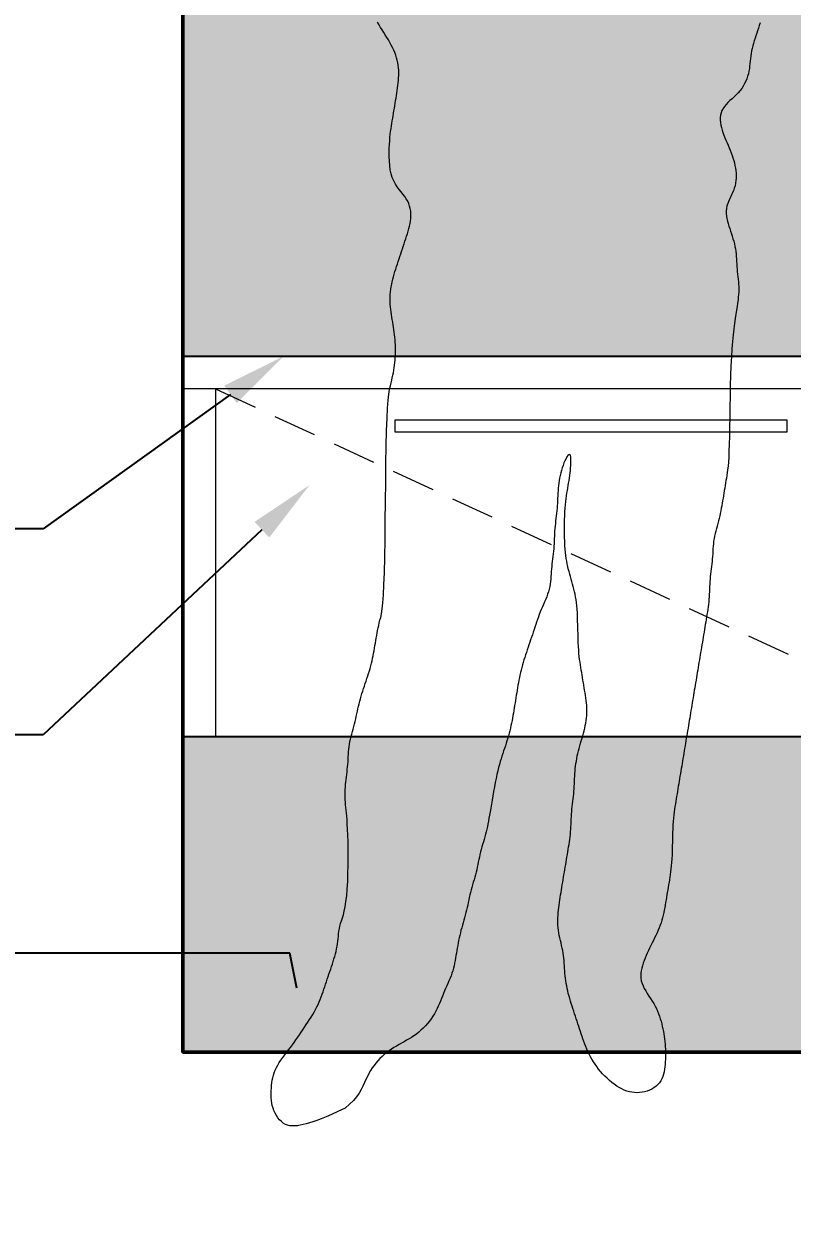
# Model space of a CAD drawing. Header units: inches. Extents: x -3027 to 6920, y -6604 to 320.
# Drawn here: x 791.7 to 827, y -4807.3 to -4752.7 of the extents above; entities that cross this region are included whole.
import ezdxf
from ezdxf import colors
from ezdxf.entities.mleader import LeaderData, LeaderLine
from ezdxf.math import Vec2, Vec3

# ---------------------------------------------------------------- set-up
doc = ezdxf.new("R2010")
doc.units = ezdxf.units.IN
doc.header["$LTSCALE"] = 4
doc.header["$MEASUREMENT"] = 0
doc.linetypes.add('DASHED', pattern=[0.75, 0.5, -0.25])
for name, color, linetype, lineweight in [('A-ELEV-2', 5, 'CONTINUOUS', 25), ('A-ELEV-3', 8, 'CONTINUOUS', 15), ('A-ELEV-4', 9, 'CONTINUOUS', 9), ('A-ELEV-BYND', 9, 'DASHED', 9), ('A-ELEV-CUT', 3, 'CONTINUOUS', 50), ('A-NOTE-REF', 8, 'CONTINUOUS', 15), ('A-RCP-HTCH', 9, 'CONTINUOUS', 9)]:
    doc.layers.add(name, color=color, linetype=linetype, lineweight=lineweight)
doc.styles.add('ANNOT-SM', font='swisse.ttf', dxfattribs={"width": 0.9, "height": 0.078125})

# ---------------------------------------------------------------- blocks, each defined once
blk = doc.blocks.new('*U167')
at = {"layer": 'A-ELEV-4'}
for points in [[(-5.799, -2.577), (-6.127, -2.737), (-6.416, -2.871), (-6.67, -2.983), (-6.894, -3.074), (-7.093, -3.148), (-7.271, -3.209), (-7.433, -3.258), (-7.583, -3.3), (-7.725, -3.336), (-7.859, -3.366), (-7.988, -3.387), (-8.109, -3.4), (-8.225, -3.401), (-8.335, -3.391), (-8.44, -3.366), (-8.539, -3.326), (-8.634, -3.269), (-8.723, -3.198), (-8.805, -3.114), (-8.882, -3.019), (-8.951, -2.916), (-9.012, -2.806), (-9.064, -2.692), (-9.108, -2.577), (-9.142, -2.46), (-9.167, -2.344), (-9.185, -2.228), (-9.195, -2.112), (-9.2, -1.995), (-9.199, -1.879), (-9.194, -1.763), (-9.185, -1.647), (-9.174, -1.531), (-9.16, -1.414), (-9.141, -1.298), (-9.118, -1.182), (-9.088, -1.066), (-9.051, -0.949), (-9.006, -0.833), (-8.953, -0.717), (-8.89, -0.601), (-8.819, -0.485), (-8.742, -0.368), (-8.659, -0.252), (-8.572, -0.136), (-8.484, -0.02), (-8.395, 0.097), (-8.307, 0.213), (-8.22, 0.329), (-8.136, 0.445), (-8.054, 0.561), (-7.974, 0.678), (-7.894, 0.794), (-7.816, 0.91), (-7.738, 1.026), (-7.66, 1.143), (-7.583, 1.259), (-7.506, 1.375), (-7.43, 1.491), (-7.356, 1.607), (-7.285, 1.724), (-7.217, 1.84), (-7.152, 1.956), (-7.091, 2.072), (-7.036, 2.189), (-6.984, 2.305), (-6.936, 2.421), (-6.891, 2.537), (-6.849, 2.654), (-6.808, 2.77), (-6.768, 2.886), (-6.73, 3.002), (-6.691, 3.118), (-6.652, 3.235), (-6.613, 3.351), (-6.574, 3.467), (-6.536, 3.583), (-6.497, 3.7), (-6.458, 3.816), (-6.419, 3.932), (-6.381, 4.048), (-6.343, 4.164), (-6.306, 4.281), (-6.271, 4.397), (-6.238, 4.513), (-6.208, 4.629), (-6.183, 4.746), (-6.161, 4.862), (-6.144, 4.978), (-6.13, 5.094), (-6.118, 5.21), (-6.106, 5.327), (-6.093, 5.443), (-6.077, 5.559), (-6.057, 5.675), (-6.032, 5.792), (-5.999, 5.909), (-5.961, 6.031), (-5.92, 6.165), (-5.876, 6.315), (-5.833, 6.486), (-5.792, 6.685), (-5.754, 6.917), (-5.721, 7.186), (-5.696, 7.497), (-5.677, 7.84), (-5.664, 8.205), (-5.657, 8.581), (-5.654, 8.957), (-5.656, 9.322), (-5.661, 9.665), (-5.67, 9.976), (-5.68, 10.245), (-5.693, 10.477), (-5.707, 10.676), (-5.721, 10.847), (-5.736, 10.997), (-5.75, 11.131), (-5.762, 11.253), (-5.773, 11.37), (-5.782, 11.487), (-5.788, 11.603), (-5.791, 11.719), (-5.792, 11.835), (-5.791, 11.952), (-5.788, 12.068), (-5.782, 12.184), (-5.773, 12.3), (-5.762, 12.416), (-5.75, 12.533), (-5.736, 12.649), (-5.721, 12.765), (-5.707, 12.881), (-5.693, 12.998), (-5.68, 13.114), (-5.67, 13.23), (-5.661, 13.346), (-5.654, 13.462), (-5.647, 13.579), (-5.641, 13.695), (-5.633, 13.811), (-5.622, 13.927), (-5.609, 14.044), (-5.592, 14.16), (-5.57, 14.276), (-5.545, 14.392), (-5.516, 14.508), (-5.485, 14.625), (-5.453, 14.741), (-5.421, 14.857), (-5.39, 14.973), (-5.359, 15.09), (-5.331, 15.206), (-5.305, 15.322), (-5.28, 15.438), (-5.256, 15.555), (-5.232, 15.671), (-5.207, 15.787), (-5.181, 15.903), (-5.153, 16.019), (-5.122, 16.136), (-5.09, 16.252), (-5.056, 16.368), (-5.02, 16.484), (-4.983, 16.601), (-4.945, 16.717), (-4.907, 16.833), (-4.868, 16.949), (-4.829, 17.065), (-4.791, 17.182), (-4.753, 17.298), (-4.716, 17.414), (-4.681, 17.53), (-4.646, 17.647), (-4.614, 17.763), (-4.584, 17.879), (-4.556, 17.995), (-4.53, 18.111), (-4.506, 18.228), (-4.484, 18.344), (-4.462, 18.46), (-4.442, 18.576), (-4.422, 18.693), (-4.403, 18.809), (-4.383, 18.925), (-4.364, 19.041), (-4.343, 19.157), (-4.322, 19.274), (-4.3, 19.39), (-4.276, 19.506), (-4.25, 19.622), (-4.222, 19.739), (-4.192, 19.858), (-4.16, 19.993), (-4.128, 20.161), (-4.096, 20.378), (-4.065, 20.66), (-4.037, 21.024), (-4.011, 21.487), (-3.989, 22.063), (-3.972, 22.762), (-3.959, 23.56), (-3.947, 24.422), (-3.938, 25.317), (-3.928, 26.213), (-3.917, 27.075), (-3.903, 27.873), (-3.886, 28.572), (-3.864, 29.148), (-3.839, 29.611), (-3.81, 29.975), (-3.779, 30.257), (-3.747, 30.474), (-3.715, 30.642), (-3.683, 30.777), (-3.653, 30.896), (-3.625, 31.012), (-3.6, 31.129), (-3.577, 31.245), (-3.556, 31.361), (-3.538, 31.477), (-3.522, 31.594), (-3.509, 31.71), (-3.498, 31.826), (-3.49, 31.942), (-3.484, 32.059), (-3.48, 32.175), (-3.479, 32.291), (-3.48, 32.407), (-3.484, 32.523), (-3.49, 32.64), (-3.498, 32.756), (-3.509, 32.872), (-3.522, 32.988), (-3.537, 33.105), (-3.553, 33.221), (-3.571, 33.337), (-3.589, 33.453), (-3.608, 33.569), (-3.627, 33.686), (-3.647, 33.802), (-3.665, 33.918), (-3.683, 34.034), (-3.698, 34.151), (-3.712, 34.267), (-3.722, 34.383), (-3.728, 34.499), (-3.731, 34.615), (-3.728, 34.732), (-3.721, 34.848), (-3.71, 34.964), (-3.695, 35.08), (-3.676, 35.197), (-3.654, 35.313), (-3.629, 35.429), (-3.601, 35.545), (-3.571, 35.661), (-3.539, 35.778), (-3.505, 35.894), (-3.469, 36.01), (-3.432, 36.126), (-3.394, 36.243), (-3.356, 36.359), (-3.317, 36.475), (-3.278, 36.591), (-3.24, 36.708), (-3.201, 36.824), (-3.162, 36.94), (-3.123, 37.056), (-3.084, 37.172), (-3.046, 37.289), (-3.007, 37.405), (-2.968, 37.521), (-2.931, 37.637), (-2.895, 37.754), (-2.861, 37.87), (-2.832, 37.986), (-2.807, 38.102), (-2.787, 38.218), (-2.774, 38.335), (-2.768, 38.451), (-2.77, 38.567), (-2.781, 38.682), (-2.8, 38.796), (-2.829, 38.909), (-2.869, 39.021), (-2.919, 39.131), (-2.981, 39.239), (-3.054, 39.344), (-3.137, 39.45), (-3.224, 39.558), (-3.314, 39.671), (-3.402, 39.792), (-3.486, 39.921), (-3.562, 40.064), (-3.627, 40.22), (-3.678, 40.393), (-3.717, 40.578), (-3.743, 40.773), (-3.76, 40.972), (-3.768, 41.173), (-3.769, 41.371), (-3.765, 41.563), (-3.757, 41.744), (-3.746, 41.911), (-3.733, 42.066), (-3.718, 42.21), (-3.702, 42.344), (-3.684, 42.472), (-3.666, 42.594), (-3.647, 42.712), (-3.627, 42.829), (-3.608, 42.945), (-3.589, 43.061), (-3.569, 43.177), (-3.55, 43.294), (-3.53, 43.41), (-3.511, 43.526), (-3.492, 43.642), (-3.472, 43.759), (-3.453, 43.875), (-3.434, 43.991), (-3.415, 44.107), (-3.398, 44.223), (-3.382, 44.34), (-3.367, 44.456), (-3.354, 44.572), (-3.343, 44.688), (-3.335, 44.805), (-3.329, 44.921), (-3.328, 45.037), (-3.33, 45.153), (-3.337, 45.269), (-3.35, 45.386), (-3.369, 45.502), (-3.395, 45.618), (-3.427, 45.734), (-3.467, 45.851), (-3.512, 45.967), (-3.563, 46.083), (-3.618, 46.199), (-3.678, 46.315), (-3.742, 46.432), (-3.808, 46.548), (-3.877, 46.664), (-3.948, 46.78), (-4.02, 46.897), (-4.093, 47.013), (-4.165, 47.129), (-4.237, 47.245), (-4.308, 47.361)], [(13.273, 47.342), (13.238, 47.215), (13.201, 47.093), (13.163, 46.974), (13.125, 46.858), (13.086, 46.742), (13.048, 46.625), (13.011, 46.509), (12.976, 46.393), (12.943, 46.277), (12.914, 46.161), (12.888, 46.044), (12.866, 45.928), (12.849, 45.812), (12.835, 45.696), (12.823, 45.579), (12.811, 45.463), (12.798, 45.347), (12.783, 45.231), (12.763, 45.114), (12.737, 44.998), (12.704, 44.882), (12.664, 44.767), (12.617, 44.652), (12.562, 44.54), (12.501, 44.43), (12.432, 44.323), (12.355, 44.219), (12.272, 44.12), (12.181, 44.025), (12.086, 43.934), (11.989, 43.846), (11.894, 43.759), (11.801, 43.671), (11.715, 43.583), (11.639, 43.492), (11.574, 43.397), (11.523, 43.298), (11.485, 43.194), (11.46, 43.087), (11.448, 42.977), (11.446, 42.865), (11.454, 42.75), (11.471, 42.635), (11.496, 42.519), (11.529, 42.403), (11.567, 42.286), (11.611, 42.17), (11.658, 42.054), (11.707, 41.938), (11.758, 41.821), (11.809, 41.705), (11.858, 41.589), (11.905, 41.473), (11.95, 41.357), (11.991, 41.24), (12.029, 41.124), (12.064, 41.008), (12.094, 40.892), (12.121, 40.775), (12.142, 40.659), (12.159, 40.543), (12.171, 40.427), (12.176, 40.31), (12.175, 40.194), (12.166, 40.078), (12.15, 39.962), (12.125, 39.846), (12.091, 39.729), (12.048, 39.613), (11.998, 39.497), (11.944, 39.381), (11.89, 39.264), (11.839, 39.148), (11.793, 39.032), (11.755, 38.916), (11.729, 38.8), (11.716, 38.683), (11.717, 38.567), (11.728, 38.451), (11.748, 38.335), (11.776, 38.218), (11.809, 38.102), (11.845, 37.986), (11.884, 37.87), (11.923, 37.754), (11.961, 37.637), (11.997, 37.521), (12.032, 37.405), (12.065, 37.289), (12.095, 37.172), (12.121, 37.056), (12.142, 36.94), (12.159, 36.824), (12.173, 36.708), (12.183, 36.591), (12.191, 36.475), (12.198, 36.359), (12.204, 36.243), (12.211, 36.126), (12.22, 36.01), (12.231, 35.894), (12.243, 35.778), (12.256, 35.661), (12.268, 35.545), (12.28, 35.429), (12.289, 35.313), (12.295, 35.197), (12.297, 35.08), (12.295, 34.964), (12.288, 34.845), (12.277, 34.721), (12.262, 34.59), (12.243, 34.449), (12.221, 34.296), (12.196, 34.128), (12.168, 33.944), (12.138, 33.74), (12.106, 33.515), (12.074, 33.265), (12.042, 32.988), (12.011, 32.683), (11.983, 32.346), (11.957, 31.975), (11.936, 31.568), (11.918, 31.124), (11.905, 30.654), (11.895, 30.169), (11.887, 29.682), (11.88, 29.205), (11.874, 28.749), (11.867, 28.328), (11.858, 27.952), (11.847, 27.631), (11.834, 27.361), (11.819, 27.135), (11.803, 26.945), (11.786, 26.784), (11.767, 26.644), (11.748, 26.52), (11.729, 26.402), (11.709, 26.286), (11.69, 26.17), (11.671, 26.054), (11.651, 25.937), (11.632, 25.821), (11.612, 25.705), (11.593, 25.589), (11.574, 25.472), (11.554, 25.356), (11.534, 25.24), (11.514, 25.124), (11.493, 25.008), (11.47, 24.891), (11.446, 24.775), (11.421, 24.659), (11.393, 24.543), (11.363, 24.426), (11.331, 24.31), (11.299, 24.194), (11.267, 24.078), (11.236, 23.961), (11.207, 23.845), (11.182, 23.729), (11.16, 23.613), (11.143, 23.497), (11.13, 23.38), (11.12, 23.264), (11.112, 23.148), (11.105, 23.032), (11.098, 22.915), (11.091, 22.799), (11.082, 22.683), (11.072, 22.567), (11.059, 22.451), (11.045, 22.334), (11.031, 22.218), (11.016, 22.102), (11.002, 21.986), (10.99, 21.869), (10.979, 21.753), (10.97, 21.637), (10.964, 21.521), (10.958, 21.405), (10.953, 21.288), (10.948, 21.172), (10.943, 21.056), (10.936, 20.94), (10.927, 20.823), (10.916, 20.707), (10.903, 20.591), (10.889, 20.475), (10.872, 20.358), (10.855, 20.242), (10.836, 20.126), (10.817, 20.01), (10.798, 19.894), (10.779, 19.777), (10.759, 19.661), (10.74, 19.545), (10.721, 19.429), (10.701, 19.312), (10.682, 19.196), (10.662, 19.08), (10.643, 18.964), (10.624, 18.848), (10.604, 18.731), (10.585, 18.615), (10.565, 18.499), (10.546, 18.383), (10.527, 18.266), (10.507, 18.15), (10.488, 18.034), (10.468, 17.918), (10.449, 17.802), (10.43, 17.685), (10.41, 17.569), (10.391, 17.453), (10.371, 17.337), (10.352, 17.22), (10.333, 17.104), (10.313, 16.988), (10.294, 16.872), (10.275, 16.756), (10.255, 16.639), (10.236, 16.523), (10.216, 16.407), (10.197, 16.291), (10.178, 16.174), (10.158, 16.058), (10.139, 15.942), (10.119, 15.826), (10.1, 15.709), (10.081, 15.593), (10.061, 15.477), (10.042, 15.361), (10.022, 15.245), (10.003, 15.128), (9.984, 15.012), (9.964, 14.896), (9.945, 14.78), (9.926, 14.663), (9.906, 14.547), (9.887, 14.431), (9.867, 14.315), (9.848, 14.199), (9.829, 14.082), (9.809, 13.966), (9.79, 13.85), (9.77, 13.734), (9.751, 13.617), (9.732, 13.501), (9.712, 13.385), (9.693, 13.269), (9.673, 13.153), (9.654, 13.036), (9.635, 12.92), (9.615, 12.804), (9.596, 12.688), (9.577, 12.571), (9.557, 12.455), (9.538, 12.339), (9.518, 12.223), (9.499, 12.107), (9.48, 11.99), (9.46, 11.874), (9.441, 11.758), (9.421, 11.642), (9.402, 11.525), (9.383, 11.409), (9.364, 11.291), (9.345, 11.169), (9.328, 11.041), (9.311, 10.906), (9.297, 10.763), (9.284, 10.608), (9.273, 10.441), (9.264, 10.26), (9.257, 10.068), (9.252, 9.869), (9.247, 9.666), (9.242, 9.463), (9.236, 9.264), (9.23, 9.072), (9.221, 8.891), (9.21, 8.724), (9.197, 8.569), (9.182, 8.425), (9.166, 8.29), (9.149, 8.163), (9.13, 8.041), (9.111, 7.923), (9.092, 7.806), (9.072, 7.69), (9.053, 7.574), (9.034, 7.457), (9.014, 7.341), (8.995, 7.225), (8.975, 7.109), (8.956, 6.993), (8.937, 6.876), (8.917, 6.76), (8.897, 6.644), (8.876, 6.528), (8.853, 6.411), (8.827, 6.295), (8.799, 6.179), (8.766, 6.063), (8.73, 5.947), (8.689, 5.83), (8.643, 5.714), (8.594, 5.598), (8.542, 5.482), (8.488, 5.365), (8.432, 5.249), (8.374, 5.133), (8.316, 5.017), (8.258, 4.901), (8.201, 4.784), (8.144, 4.668), (8.09, 4.552), (8.038, 4.436), (7.989, 4.319), (7.944, 4.203), (7.903, 4.087), (7.866, 3.971), (7.836, 3.855), (7.814, 3.738), (7.799, 3.622), (7.795, 3.506), (7.801, 3.39), (7.819, 3.273), (7.851, 3.157), (7.897, 3.041), (7.954, 2.925), (8.02, 2.808), (8.093, 2.692), (8.17, 2.576), (8.247, 2.46), (8.323, 2.344), (8.394, 2.227), (8.458, 2.111), (8.516, 1.995), (8.567, 1.879), (8.614, 1.762), (8.655, 1.646), (8.692, 1.53), (8.725, 1.414), (8.756, 1.298), (8.784, 1.181), (8.809, 1.065), (8.832, 0.949), (8.853, 0.833), (8.871, 0.716), (8.887, 0.6), (8.9, 0.484), (8.911, 0.368), (8.919, 0.252), (8.925, 0.135), (8.929, 0.019), (8.93, -0.097), (8.929, -0.213), (8.925, -0.33), (8.919, -0.446), (8.911, -0.562), (8.9, -0.678), (8.885, -0.793), (8.865, -0.907), (8.84, -1.017), (8.807, -1.124), (8.765, -1.227), (8.714, -1.324), (8.652, -1.414), (8.579, -1.498), (8.494, -1.574), (8.401, -1.642), (8.3, -1.702), (8.193, -1.753), (8.082, -1.796), (7.967, -1.829), (7.851, -1.853), (7.735, -1.868), (7.618, -1.873), (7.502, -1.868), (7.386, -1.853), (7.269, -1.829), (7.153, -1.795), (7.037, -1.752), (6.92, -1.698), (6.804, -1.636), (6.688, -1.564), (6.574, -1.485), (6.461, -1.398), (6.351, -1.306), (6.244, -1.208), (6.141, -1.106), (6.041, -1.001), (5.947, -0.893), (5.857, -0.784), (5.772, -0.672), (5.692, -0.559), (5.617, -0.444), (5.547, -0.329), (5.481, -0.213), (5.421, -0.097), (5.365, 0.019), (5.313, 0.135), (5.265, 0.252), (5.22, 0.368), (5.178, 0.484), (5.137, 0.6), (5.098, 0.716), (5.059, 0.833), (5.02, 0.949), (4.981, 1.065), (4.943, 1.181), (4.904, 1.298), (4.865, 1.414), (4.826, 1.53), (4.787, 1.646), (4.749, 1.762), (4.71, 1.879), (4.672, 1.995), (4.634, 2.111), (4.597, 2.227), (4.561, 2.344), (4.527, 2.46), (4.495, 2.576), (4.464, 2.692), (4.436, 2.808), (4.411, 2.925), (4.388, 3.041), (4.367, 3.157), (4.349, 3.273), (4.333, 3.39), (4.32, 3.506), (4.309, 3.622), (4.301, 3.738), (4.293, 3.855), (4.287, 3.971), (4.28, 4.087), (4.272, 4.203), (4.262, 4.319), (4.249, 4.436), (4.232, 4.552), (4.21, 4.668), (4.185, 4.784), (4.157, 4.901), (4.128, 5.017), (4.099, 5.133), (4.072, 5.249), (4.046, 5.365), (4.025, 5.482), (4.008, 5.598), (3.995, 5.714), (3.987, 5.83), (3.983, 5.947), (3.982, 6.063), (3.985, 6.179), (3.991, 6.295), (3.999, 6.411), (4.01, 6.528), (4.023, 6.644), (4.038, 6.76), (4.054, 6.876), (4.071, 6.993), (4.09, 7.109), (4.109, 7.225), (4.128, 7.341), (4.148, 7.457), (4.167, 7.574), (4.186, 7.69), (4.206, 7.806), (4.225, 7.922), (4.245, 8.039), (4.264, 8.155), (4.283, 8.271), (4.303, 8.387), (4.322, 8.504), (4.342, 8.62), (4.361, 8.736), (4.38, 8.852), (4.4, 8.968), (4.419, 9.085), (4.438, 9.201), (4.458, 9.317), (4.477, 9.433), (4.495, 9.55), (4.513, 9.666), (4.529, 9.782), (4.544, 9.898), (4.557, 10.014), (4.568, 10.131), (4.576, 10.247), (4.583, 10.363), (4.589, 10.479), (4.594, 10.596), (4.599, 10.712), (4.604, 10.828), (4.611, 10.944), (4.619, 11.06), (4.63, 11.177), (4.643, 11.293), (4.657, 11.409), (4.671, 11.525), (4.686, 11.642), (4.699, 11.758), (4.712, 11.874), (4.723, 11.99), (4.731, 12.107), (4.738, 12.223), (4.744, 12.339), (4.749, 12.455), (4.754, 12.571), (4.759, 12.688), (4.766, 12.804), (4.775, 12.92), (4.785, 13.036), (4.799, 13.153), (4.815, 13.269), (4.833, 13.385), (4.853, 13.501), (4.876, 13.617), (4.902, 13.734), (4.93, 13.85), (4.96, 13.966), (4.992, 14.082), (5.025, 14.199), (5.059, 14.315), (5.093, 14.431), (5.126, 14.547), (5.158, 14.663), (5.188, 14.78), (5.216, 14.896), (5.241, 15.012), (5.263, 15.128), (5.282, 15.245), (5.297, 15.361), (5.308, 15.477), (5.315, 15.593), (5.317, 15.709), (5.315, 15.826), (5.309, 15.942), (5.298, 16.058), (5.285, 16.174), (5.269, 16.291), (5.252, 16.407), (5.233, 16.523), (5.214, 16.639), (5.195, 16.756), (5.175, 16.872), (5.156, 16.988), (5.136, 17.104), (5.117, 17.22), (5.098, 17.337), (5.078, 17.453), (5.059, 17.569), (5.04, 17.686), (5.021, 17.804), (5.002, 17.926), (4.985, 18.053), (4.968, 18.188), (4.953, 18.332), (4.941, 18.486), (4.93, 18.654), (4.921, 18.835), (4.914, 19.027), (4.909, 19.226), (4.904, 19.429), (4.899, 19.631), (4.893, 19.831), (4.887, 20.023), (4.878, 20.204), (4.867, 20.371), (4.854, 20.526), (4.838, 20.669), (4.82, 20.804), (4.799, 20.931), (4.776, 21.053), (4.751, 21.172), (4.723, 21.288), (4.693, 21.405), (4.661, 21.521), (4.627, 21.637), (4.594, 21.753), (4.56, 21.869), (4.527, 21.986), (4.495, 22.102), (4.464, 22.218), (4.436, 22.335), (4.411, 22.453), (4.388, 22.575), (4.367, 22.702), (4.349, 22.837), (4.333, 22.981), (4.32, 23.135), (4.309, 23.303), (4.301, 23.484), (4.295, 23.676), (4.291, 23.875), (4.29, 24.078), (4.291, 24.28), (4.295, 24.48), (4.301, 24.672), (4.309, 24.853), (4.32, 25.02), (4.333, 25.175), (4.348, 25.318), (4.364, 25.453), (4.382, 25.58), (4.4, 25.702), (4.419, 25.821), (4.438, 25.937), (4.458, 26.054), (4.477, 26.17), (4.495, 26.286), (4.513, 26.402), (4.529, 26.518), (4.544, 26.635), (4.557, 26.751), (4.568, 26.867), (4.576, 26.983), (4.581, 27.095), (4.583, 27.199), (4.581, 27.293), (4.573, 27.373), (4.56, 27.434), (4.542, 27.473), (4.516, 27.487), (4.484, 27.473), (4.445, 27.434), (4.403, 27.373), (4.358, 27.293), (4.311, 27.199), (4.265, 27.095), (4.221, 26.983), (4.18, 26.867), (4.144, 26.751), (4.112, 26.635), (4.084, 26.518), (4.06, 26.402), (4.04, 26.286), (4.024, 26.17), (4.01, 26.054), (3.999, 25.937), (3.99, 25.821), (3.984, 25.705), (3.978, 25.589), (3.973, 25.472), (3.968, 25.356), (3.963, 25.24), (3.956, 25.124), (3.947, 25.008), (3.936, 24.891), (3.924, 24.775), (3.91, 24.659), (3.896, 24.543), (3.881, 24.426), (3.867, 24.31), (3.855, 24.194), (3.844, 24.078), (3.835, 23.961), (3.829, 23.845), (3.823, 23.729), (3.818, 23.613), (3.813, 23.497), (3.808, 23.38), (3.801, 23.264), (3.792, 23.148), (3.781, 23.032), (3.769, 22.915), (3.755, 22.799), (3.74, 22.683), (3.726, 22.567), (3.712, 22.451), (3.7, 22.334), (3.689, 22.218), (3.68, 22.102), (3.673, 21.986), (3.665, 21.869), (3.656, 21.753), (3.645, 21.637), (3.631, 21.521), (3.611, 21.405), (3.585, 21.288), (3.553, 21.172), (3.514, 21.056), (3.471, 20.94), (3.424, 20.823), (3.374, 20.707), (3.324, 20.591), (3.273, 20.475), (3.223, 20.358), (3.176, 20.242), (3.131, 20.126), (3.088, 20.01), (3.046, 19.894), (3.005, 19.777), (2.965, 19.661), (2.926, 19.545), (2.887, 19.429), (2.849, 19.312), (2.81, 19.196), (2.771, 19.08), (2.732, 18.964), (2.693, 18.848), (2.655, 18.731), (2.616, 18.615), (2.577, 18.499), (2.538, 18.383), (2.5, 18.266), (2.462, 18.15), (2.425, 18.034), (2.39, 17.918), (2.355, 17.802), (2.323, 17.685), (2.293, 17.569), (2.265, 17.453), (2.239, 17.337), (2.215, 17.22), (2.193, 17.104), (2.171, 16.988), (2.151, 16.872), (2.131, 16.756), (2.112, 16.639), (2.092, 16.523), (2.073, 16.407), (2.054, 16.291), (2.034, 16.174), (2.015, 16.058), (1.995, 15.942), (1.976, 15.826), (1.957, 15.709), (1.937, 15.593), (1.918, 15.477), (1.897, 15.361), (1.876, 15.245), (1.853, 15.128), (1.829, 15.012), (1.804, 14.896), (1.776, 14.78), (1.745, 14.663), (1.713, 14.547), (1.679, 14.431), (1.643, 14.315), (1.606, 14.199), (1.569, 14.082), (1.53, 13.966), (1.491, 13.85), (1.453, 13.733), (1.414, 13.615), (1.375, 13.493), (1.336, 13.366), (1.297, 13.231), (1.259, 13.087), (1.22, 12.932), (1.181, 12.765), (1.142, 12.584), (1.104, 12.392), (1.066, 12.193), (1.029, 11.99), (0.994, 11.787), (0.959, 11.588), (0.927, 11.396), (0.897, 11.215), (0.869, 11.048), (0.843, 10.893), (0.818, 10.75), (0.793, 10.615), (0.769, 10.488), (0.744, 10.366), (0.718, 10.247), (0.69, 10.131), (0.66, 10.014), (0.628, 9.898), (0.595, 9.782), (0.561, 9.666), (0.527, 9.55), (0.494, 9.433), (0.462, 9.317), (0.431, 9.201), (0.403, 9.085), (0.377, 8.968), (0.352, 8.852), (0.328, 8.736), (0.304, 8.62), (0.279, 8.504), (0.253, 8.387), (0.225, 8.271), (0.194, 8.155), (0.162, 8.039), (0.129, 7.922), (0.095, 7.806), (0.062, 7.69), (0.028, 7.574), (-0.004, 7.457), (-0.034, 7.341), (-0.062, 7.225), (-0.088, 7.109), (-0.113, 6.993), (-0.137, 6.876), (-0.162, 6.76), (-0.187, 6.644), (-0.213, 6.528), (-0.241, 6.411), (-0.271, 6.295), (-0.303, 6.179), (-0.336, 6.063), (-0.37, 5.947), (-0.404, 5.83), (-0.437, 5.714), (-0.469, 5.598), (-0.499, 5.482), (-0.527, 5.365), (-0.553, 5.249), (-0.577, 5.133), (-0.599, 5.017), (-0.621, 4.901), (-0.641, 4.784), (-0.661, 4.668), (-0.68, 4.552), (-0.7, 4.436), (-0.72, 4.319), (-0.741, 4.203), (-0.764, 4.087), (-0.79, 3.971), (-0.818, 3.855), (-0.851, 3.738), (-0.887, 3.622), (-0.928, 3.506), (-0.973, 3.39), (-1.021, 3.273), (-1.071, 3.157), (-1.123, 3.041), (-1.174, 2.925), (-1.225, 2.808), (-1.275, 2.692), (-1.322, 2.576), (-1.369, 2.46), (-1.415, 2.344), (-1.462, 2.227), (-1.512, 2.111), (-1.566, 1.995), (-1.624, 1.879), (-1.688, 1.762), (-1.76, 1.646), (-1.838, 1.531), (-1.922, 1.418), (-2.012, 1.307), (-2.106, 1.2), (-2.205, 1.098), (-2.307, 1.001), (-2.412, 0.91), (-2.52, 0.826), (-2.63, 0.749), (-2.742, 0.676), (-2.855, 0.607), (-2.969, 0.54), (-3.085, 0.474), (-3.201, 0.409), (-3.317, 0.342), (-3.433, 0.273), (-3.549, 0.201), (-3.663, 0.126), (-3.776, 0.048), (-3.886, -0.034), (-3.993, -0.119), (-4.097, -0.209), (-4.196, -0.304), (-4.291, -0.403), (-4.381, -0.508), (-4.466, -0.617), (-4.548, -0.733), (-4.627, -0.855), (-4.701, -0.983), (-4.773, -1.118), (-4.842, -1.259), (-4.91, -1.408), (-4.981, -1.563), (-5.061, -1.724), (-5.156, -1.889), (-5.271, -2.058), (-5.413, -2.229), (-5.587, -2.402), (-5.799, -2.577)]]:
    blk.add_lwpolyline(points, dxfattribs=at)

msp = doc.modelspace()

# ---------------------------------------------------------------- hatches: boundary and pattern name
at = {"layer": 'A-RCP-HTCH'}
h = msp.add_hatch(dxfattribs=at)
h.set_pattern_fill('HONEY', color=256, scale=10)
h.set_pattern_definition([(0, (0, 0.0124), (1.875, 1.08253175), [1.25, -2.5]), (120, (0, 0.0124), (-1.875, 1.08253175), [1.25, -2.5]), (60, (0, 0.0124), (4e-16, 2.1650635), [-2.5, 1.25])])
edge = h.paths.add_edge_path(flags=16)
edge.add_line((892.28403, -4780.58686), (892.92831, -4782.54813))
edge.add_line((892.92831, -4782.54813), (892.55796, -4783.84189))
edge.add_arc((892.55796, -4784.15685), 0.31496, -6.419355, 90, ccw=False)
edge.add_arc((869.39728, -4781.55104), 23.62176, 340.290792, 353.580645, ccw=False)
edge.add_arc((906.46048, -4794.8283), 15.74784, 160.290792, 182.175281)
edge.add_arc((889.93716, -4795.45593), 0.78739, -67.380153, 2.175281, ccw=False)
edge.add_arc((886.0002, -4786.00722), 11.02349, 270, 292.619847, ccw=False)
edge.add_arc((886.0002, -4786.00722), 11.02349, 247.380153, 269.999998, ccw=False)
edge.add_arc((882.06324, -4795.45593), 0.78739, 177.824719, 247.380153, ccw=False)
edge.add_arc((865.53992, -4794.8283), 15.74784, 357.824719, 379.709208)
edge.add_arc((902.60312, -4781.55104), 23.62176, 186.419355, 199.709208, ccw=False)
edge.add_arc((879.44244, -4784.15685), 0.31496, 90, 186.419355, ccw=False)
edge.add_line((879.44244, -4783.84189), (879.07209, -4782.54813))
edge.add_line((879.07209, -4782.54813), (879.71637, -4780.58686))
edge.add_line((879.71637, -4780.58686), (892.28403, -4780.58686))
edge = h.paths.add_edge_path(flags=16)
edge.add_arc((919.0002, -4774.48756), 1.25, 0, 360)
h.paths.add_polyline_path([(815.68519, -4758.68615), (815.67883, -4758.69251), (815.67777, -4758.69145), (815.68413, -4758.68509)], flags=16)
h.paths.add_polyline_path([(815.68378, -4758.68992), (815.68001, -4758.69369), (815.67894, -4758.69263), (815.68272, -4758.68886)], flags=16)
h.paths.add_polyline_path([(815.6859, -4758.69016), (815.68118, -4758.69487), (815.68012, -4758.69381), (815.68484, -4758.6891)], flags=16)
h.paths.add_polyline_path([(815.68566, -4758.69275), (815.68236, -4758.69605), (815.6813, -4758.69499), (815.6846, -4758.69169)], flags=16)
h.paths.add_polyline_path([(847.68522, -4758.68615), (847.67886, -4758.69251), (847.67779, -4758.69145), (847.68416, -4758.68509)], flags=16)
h.paths.add_polyline_path([(847.6838, -4758.68992), (847.68003, -4758.69369), (847.67897, -4758.69263), (847.68274, -4758.68886)], flags=16)
h.paths.add_polyline_path([(847.68593, -4758.69016), (847.68121, -4758.69487), (847.68015, -4758.69381), (847.68487, -4758.6891)], flags=16)
h.paths.add_polyline_path([(847.68569, -4758.69275), (847.68239, -4758.69605), (847.68133, -4758.69499), (847.68463, -4758.69169)], flags=16)
h.paths.add_polyline_path([(937.0002, -4746.48756), (871.0002, -4746.48756), (871.0002, -4752), (802.0002, -4752), (802.0002, -4746.5), (799.0002, -4746.5), (799.0002, -4768), (842.7502, -4768), (842.7502, -4762), (861.7502, -4762), (861.7502, -4768), (871.0002, -4768), (871.0002, -4785.5), (799.0002, -4785.5), (799.0002, -4799.98756), (901.0002, -4799.98756), (901.0002, -4778.48756), (937.0002, -4778.48756)])
h.paths.add_polyline_path([(883.0002, -4755), (889.0002, -4755), (889.0002, -4761), (883.0002, -4761)], flags=16)

# ---------------------------------------------------------------- linework, layer by layer
at = {"layer": 'A-ELEV-2'}
msp.add_lwpolyline([(799.0002, -4768), (871.0002, -4768), (871.0002, -4785.5), (799.0002, -4785.5)], dxfattribs=at)
at = {"layer": 'A-ELEV-3'}
for p, q in [((871.0002, -4769.5), (799.0002, -4769.5)), ((800.5002, -4769.5), (800.5002, -4785.5))]:
    msp.add_line(p, q, dxfattribs=at)
msp.add_lwpolyline([(826.7502, -4771.48503), (808.7502, -4771.48503), (808.7502, -4770.92253), (826.7502, -4770.92253)], close=True, dxfattribs=at)
at = {"layer": 'A-ELEV-BYND'}
msp.add_line((800.5002, -4769.5), (835.0002, -4785.5), dxfattribs=at)
at = {"layer": 'A-ELEV-CUT'}
msp.add_lwpolyline([(958.5002, -4656), (937.0002, -4670), (937.0002, -4800), (799.0002, -4800), (799.0002, -4656), (918.5002, -4656)], dxfattribs=at)

# ---------------------------------------------------------------- block references
at = {"layer": 'A-ELEV-3'}
msp.add_blockref('*U167', (812.24824, -4800), dxfattribs=at)

# ---------------------------------------------------------------- leaders
at = {"layer": 'A-NOTE-REF'}
ml = msp.add_multileader_mtext('Standard', dxfattribs=at)
ml.set_content(' WALL MOUNTED FAUCET', color=256, style='ANNOT-SM')
ml.set_leader_properties()
ml.build(insert=Vec2(0, 0))
ml.multileader.update_dxf_attribs({"dogleg_length": 0.09375, "arrow_head_size": 3, "scale": 32})
ctx = ml.context
ctx.base_point, ctx.scale, ctx.char_height, ctx.arrow_head_size, ctx.plane_origin = Vec3(767.9462, -4729.36816), 32, 2.5, 3, Vec3(799.0002, -4447.27534)
ctx.text_align_type = 2
notes = []
notes.append((ctx, [(0, (1, 1, 0), (792.575, -4729.36816), (-1, 0), 3, [(0, [(851.83297, -4755.90299)], 0, [])])]))
ctx.mtext.insert, ctx.mtext.width, ctx.mtext.alignment, ctx.mtext.flow_direction = Vec3(787.575, -4728.08519), 14.2029351, 3, 5
ml = msp.add_multileader_mtext('Standard', dxfattribs=at)
ml.set_content('C-1 TOP', color=256, style='ANNOT-SM')
ml.set_leader_properties()
ml.build(insert=Vec2(0, 0))
ml.multileader.update_dxf_attribs({"dogleg_length": 0.09375, "arrow_head_size": 3, "scale": 32})
ctx = ml.context
ctx.base_point, ctx.scale, ctx.char_height, ctx.arrow_head_size, ctx.plane_origin = Vec3(771.68251, -4775.93828), 32, 2.5, 3, Vec3(799.0002, -4470)
ctx.text_align_type = 2
notes.append((ctx, [(0, (1, 1, 0), (792.575, -4775.93828), (-1, 0), 3, [(0, [(803.625, -4768)], 0, [])])]))
ctx.mtext.insert, ctx.mtext.width, ctx.mtext.alignment, ctx.mtext.flow_direction = Vec3(787.575, -4774.65532), 18.4846671, 3, 5
ml = msp.add_multileader_mtext('Standard', dxfattribs=at)
ml.set_content('WD-4 CAB', color=256, style='ANNOT-SM')
ml.set_leader_properties()
ml.build(insert=Vec2(0, 0))
ml.multileader.update_dxf_attribs({"dogleg_length": 0.09375, "arrow_head_size": 3, "scale": 32})
ctx = ml.context
ctx.base_point, ctx.scale, ctx.char_height, ctx.arrow_head_size, ctx.plane_origin = Vec3(775.97561, -4785.41313), 32, 2.5, 3, Vec3(799.0002, -4482.45237)
ctx.text_align_type = 2
notes.append((ctx, [(0, (1, 1, 0), (792.575, -4785.41313), (-1, 0), 3, [(0, [(804.81753, -4773.92411)], 0, [])])]))
ctx.mtext.insert, ctx.mtext.width, ctx.mtext.alignment, ctx.mtext.flow_direction = Vec3(787.575, -4784.13017), 6.7881726, 3, 5
ml = msp.add_multileader_mtext('Standard', dxfattribs=at)
ml.set_content('WALL HUNG TOILET', color=256, style='ANNOT-SM')
ml.set_leader_properties()
ml.build(insert=Vec2(0, 0))
ml.multileader.update_dxf_attribs({"dogleg_length": 0.09375, "arrow_head_size": 3, "scale": 32})
ctx = ml.context
ctx.base_point, ctx.scale, ctx.char_height, ctx.arrow_head_size, ctx.plane_origin = Vec3(852.79863, -4805.27963), 32, 2.5, 3, Vec3(887.29989, -4515.02963)
ctx.text_align_type = 2
notes.append((ctx, [(0, (1, 1, 0), (880.87469, -4805.27963), (-1, 0), 3, [(0, [(886.17233, -4792.44732)], 0, [])])]))
ctx.mtext.insert, ctx.mtext.width, ctx.mtext.alignment, ctx.mtext.flow_direction = Vec3(875.87469, -4803.99666), 26.326575, 3, 5
ml = msp.add_multileader_mtext('Standard', dxfattribs=at)
ml.set_content('T-5', color=256, style='ANNOT-SM')
ml.set_leader_properties()
ml.build(insert=Vec2(0, 0))
ml.multileader.update_dxf_attribs({"dogleg_length": 0.09375, "arrow_head_size": 3, "scale": 32})
ctx = ml.context
ctx.base_point, ctx.scale, ctx.char_height, ctx.arrow_head_size, ctx.plane_origin = Vec3(780.21851, -4795.45311), 32, 2.5, 3, Vec3(799.0002, -4503.09547)
ctx.text_align_type = 2
notes.append((ctx, [(0, (1, 1, 0), (792.575, -4795.45311), (-1, 0), 3, [(1, [(804.81753, -4800), (803.90941, -4795.45311)], 0, [])])]))
ctx.mtext.insert, ctx.mtext.width, ctx.mtext.alignment, ctx.mtext.flow_direction = Vec3(787.575, -4794.17015), 6.7881726, 3, 5
for ctx, leaders in notes:
    for number, flags, end, landing, length, lines in leaders:
        leader = LeaderData()
        leader.index, (leader.has_last_leader_line, leader.has_dogleg_vector, leader.attachment_direction) = number, flags
        leader.last_leader_point, leader.dogleg_vector, leader.dogleg_length = Vec3(end), Vec3(landing), length
        for number, points, colour, breaks in lines:
            line = LeaderLine()
            line.index, line.vertices, line.color, line.breaks = number, Vec3.list(points), colors.encode_raw_color(colour), breaks
            leader.lines.append(line)
        ctx.leaders.append(leader)

doc.saveas('drawing.dxf')
